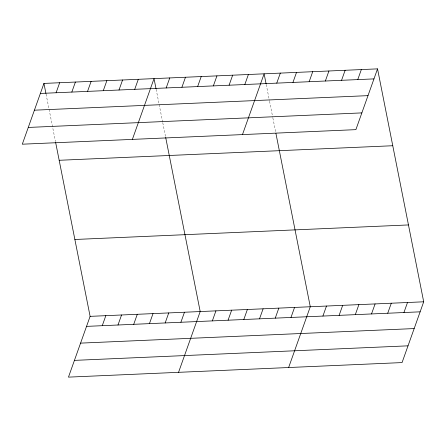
<?xml version="1.0" encoding="UTF-8"?>
<svg xmlns="http://www.w3.org/2000/svg" width="446" height="446" viewBox="0 0 446 446"><rect width="100%" height="100%" fill="white"/><g stroke="black" fill="none" stroke-linecap="round" stroke-linejoin="round"><path stroke-width="0.33" stroke-dasharray="2.23 1.67" d="M266.234 84.511L269.412 100.551M269.546 101.22L272.723 117.265M272.857 117.934L275.639 131.971M156.145 89.311L162.639 122.065M162.773 122.734L165.683 137.44M46.061 94.112L55.466 141.572"/><path stroke-width="0.67" d="M43.942 83.419L22.3 144.197L355.891 129.647L377.533 68.868L43.942 83.419L45.927 93.443M56.101 92.757L59.669 82.733M71.828 92.071L75.396 82.047M87.555 91.38L91.123 81.362M103.277 90.694L106.85 80.676M119.004 90.008L122.572 79.99M134.731 89.323L138.299 79.304M132.384 139.392L154.026 78.619L156.016 88.642M166.185 87.951L169.753 77.933M55.599 142.241L90.109 316.353L68.467 377.132L402.058 362.581L423.7 301.803L377.533 68.868M181.912 87.265L185.48 77.247M102.262 325.692L105.83 315.668M197.639 86.58L201.207 76.561M117.989 325.006L121.557 314.982M213.366 85.894L216.934 75.876M133.716 324.32L137.284 314.296M229.093 85.208L232.661 75.19M149.443 323.634L153.011 313.61M244.821 84.523L248.389 74.504M165.171 322.949L168.739 312.925M242.473 134.592L264.116 73.819L266.1 83.842M180.898 322.257L184.466 312.239M276.749 83.129L280.317 73.111M178.551 372.332L200.193 311.553L165.683 137.44M292.95 82.426L296.518 72.403M212.352 320.886L215.92 310.868M309.156 81.718L312.724 71.694M228.079 320.2L231.647 310.182M325.357 81.01L328.925 70.986M243.806 319.514L247.374 309.496M341.564 80.302L345.132 70.284M259.527 318.829L263.101 308.81M357.764 79.594L361.332 69.576M275.254 318.143L278.822 308.125M290.982 317.457L294.55 307.439M288.634 367.526L310.277 306.753L275.901 133.304M322.915 316.063L326.483 306.045M339.116 315.361L342.684 305.337M355.317 314.653L358.885 304.629M371.524 313.945L375.092 303.927M387.725 313.237L391.293 303.219M403.931 312.535L407.499 302.511M40.374 93.443L373.965 78.892M34.409 110.19L368 95.639M28.265 127.444L361.857 112.894M59.179 160.287L392.77 145.736M74.872 239.485L408.464 224.935M90.109 316.353L423.7 301.803M86.535 326.377L420.132 311.826M80.575 343.125L414.167 328.574M74.426 360.379L408.023 345.834"/></g></svg>
